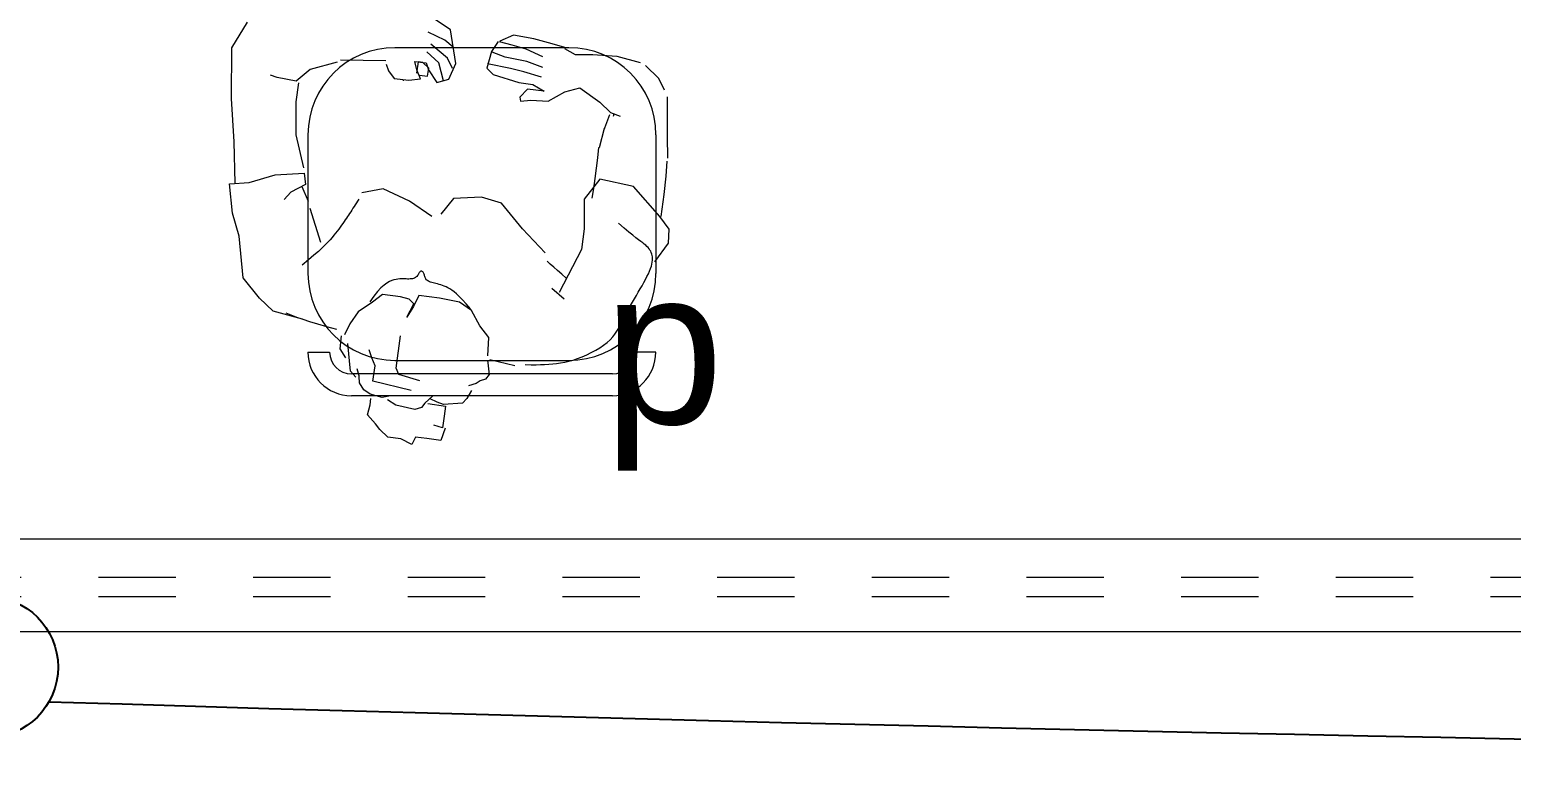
# Model space of a CAD drawing. Header units: metres. Extents: x -17 to 101, y 0 to 79.
# Drawn here: x 7.63 to 9.546, y 22.667 to 23.613 of the extents above; entities that cross this region are included whole.
import ezdxf

# ---------------------------------------------------------------- set-up
doc = ezdxf.new("R2010")
doc.units = ezdxf.units.M
doc.linetypes.add('CONTINUA', pattern=[0])
doc.linetypes.add('DASHED2', pattern=[0.375, 0.25, -0.125])
doc.layers.add('ALUMBRADO', color=1, linetype='Continuous', lineweight=30)
doc.layers.add('Cotas varias El', color=253, linetype='Continuous', lineweight=13)
doc.styles.get("Standard").update_dxf_attribs({"font": 'arial.ttf'})

msp = doc.modelspace()

# ---------------------------------------------------------------- linework, layer by layer
at = {"color": 7, "ltscale": 0.0005}
msp.add_circle((7.5751, 22.7884), 0.0913, dxfattribs=at)
at = {"layer": 'ALUMBRADO', "linetype": 'CONTINUA', "lineweight": 25}
msp.add_arc((12.5979, 181.0255), 158.359, 268.211237, 272.599244, dxfattribs=at)
at = {"layer": 'Cotas varias El'}
for p, q in [((8.1739, 23.6126, 0.0424), (8.1542, 23.6259, 0.0424)), ((7.891, 23.5893, 0.0424), (7.9114, 23.6222, 0.0424)), ((8.1667, 23.5992, 0.0424), (8.1449, 23.6096, 0.0424)), ((8.1808, 23.5689, 0.0424), (8.1739, 23.6126, 0.0424)), ((8.2555, 23.6054, 0.0424), (8.2375, 23.598, 0.0424)), ((8.2816, 23.6009, 0.0424), (8.2555, 23.6054, 0.0424)), ((7.8908, 23.5235, 0.0424), (7.891, 23.5893, 0.0424)), ((8.1701, 23.5757, 0.0424), (8.1486, 23.5941, 0.0424)), ((8.1771, 23.5902, 0.0424), (8.1667, 23.5992, 0.0424)), ((8.2269, 23.5846, 0.0424), (8.2209, 23.5627, 0.0424)), ((8.2357, 23.5974, 0.0424), (8.2269, 23.5846, 0.0424)), ((8.2538, 23.5927, 0.0424), (8.2374, 23.5971, 0.0424)), ((8.2718, 23.5874, 0.0424), (8.2538, 23.5927, 0.0424)), ((8.2932, 23.5775, 0.0424), (8.2718, 23.5874, 0.0424)), ((8.3051, 23.5945, 0.0424), (8.2816, 23.6009, 0.0424)), ((8.3215, 23.5895, 0.0424), (8.3051, 23.5945, 0.0424)), ((8.3214, 23.5885, 0.0424), (8.3351, 23.5807, 0.0424)), ((8.0275, 23.5708, 0.0424), (7.9923, 23.5614, 0.0424)), ((8.0315, 23.5739, 0.0424), (8.0901, 23.5729, 0.0424)), ((8.0908, 23.5682, 0.0424), (8.0939, 23.5593, 0.0424)), ((8.1277, 23.5717, 0.0424), (8.1423, 23.5698, 0.0424)), ((8.1305, 23.5608, 0.0424), (8.1277, 23.5717, 0.0424)), ((8.1319, 23.5712, 0.0424), (8.1299, 23.5564, 0.0424)), ((8.1381, 23.5703, 0.0424), (8.1319, 23.5712, 0.0424)), ((8.1457, 23.5629, 0.0424), (8.1381, 23.5703, 0.0424)), ((8.1423, 23.5698, 0.0424), (8.1454, 23.5607, 0.0424)), ((8.1587, 23.5697, 0.0424), (8.1433, 23.5842, 0.0424)), ((8.1646, 23.5466, 0.0424), (8.1587, 23.5697, 0.0424)), ((8.1766, 23.5623, 0.0424), (8.1701, 23.5757, 0.0424)), ((8.1715, 23.5488, 0.0424), (8.1808, 23.5689, 0.0424)), ((8.2515, 23.5626, 0.0424), (8.2217, 23.5686, 0.0424)), ((8.2447, 23.5771, 0.0424), (8.2277, 23.5836, 0.0424)), ((8.2727, 23.5714, 0.0424), (8.2447, 23.5771, 0.0424)), ((8.2931, 23.5636, 0.0424), (8.2727, 23.5714, 0.0424)), ((8.3351, 23.5807, 0.0424), (8.3578, 23.5807, 0.0424)), ((8.3578, 23.5807, 0.0424), (8.389, 23.5784, 0.0424)), ((8.389, 23.5784, 0.0424), (8.4193, 23.5702, 0.0424)), ((8.4433, 23.5497, 0.0424), (8.426, 23.5665, 0.0424)), ((7.9499, 23.551, 0.0424), (7.9413, 23.554, 0.0424)), ((7.9741, 23.546, 0.0424), (7.9499, 23.551, 0.0424)), ((7.9923, 23.5614, 0.0424), (7.9741, 23.546, 0.0424)), ((8.0939, 23.5593, 0.0424), (8.1012, 23.5497, 0.0424)), ((8.1012, 23.5497, 0.0424), (8.12, 23.5472, 0.0424)), ((8.12, 23.5472, 0.0424), (8.1352, 23.5493, 0.0424)), ((8.1352, 23.5493, 0.0424), (8.1305, 23.5608, 0.0424)), ((8.1338, 23.5539, 0.0424), (8.1442, 23.5525, 0.0424)), ((8.1442, 23.5525, 0.0424), (8.1457, 23.5629, 0.0424)), ((8.1454, 23.5607, 0.0424), (8.156, 23.5445, 0.0424)), ((8.156, 23.5445, 0.0424), (8.1715, 23.5488, 0.0424)), ((8.2209, 23.5627, 0.0424), (8.229, 23.5546, 0.0424)), ((8.229, 23.5546, 0.0424), (8.2621, 23.5444, 0.0424)), ((8.2687, 23.5581, 0.0424), (8.2515, 23.5626, 0.0424)), ((8.2914, 23.5512, 0.0424), (8.2687, 23.5581, 0.0424)), ((8.4505, 23.5346, 0.0424), (8.4433, 23.5497, 0.0424)), ((7.9773, 23.5438, 0.0424), (7.974, 23.5192, 0.0424)), ((8.2621, 23.5444, 0.0424), (8.2805, 23.5419, 0.0424)), ((8.2736, 23.5359, 0.0424), (8.2634, 23.5253, 0.0424)), ((8.2843, 23.5344, 0.0424), (8.2736, 23.5359, 0.0424)), ((8.2805, 23.5419, 0.0424), (8.295, 23.533, 0.0424)), ((8.295, 23.533, 0.0424), (8.2843, 23.5344, 0.0424)), ((8.3003, 23.5203, 0.0424), (8.3216, 23.5322, 0.0424)), ((8.3216, 23.5322, 0.0424), (8.341, 23.5375, 0.0424)), ((8.341, 23.5375, 0.0424), (8.3669, 23.5191, 0.0424)), ((7.894, 23.4678, 0.0424), (7.8908, 23.5235, 0.0424)), ((7.974, 23.5192, 0.0424), (7.9737, 23.4766, 0.0424)), ((8.2634, 23.5253, 0.0424), (8.2645, 23.5204, 0.0424)), ((8.2645, 23.5204, 0.0424), (8.2777, 23.5214, 0.0424)), ((8.2777, 23.5214, 0.0424), (8.3003, 23.5203, 0.0424)), ((8.3669, 23.5191, 0.0424), (8.3808, 23.5055, 0.0424)), ((8.4546, 23.4746, 0.0424), (8.4546, 23.5257, 0.0424)), ((8.3795, 23.5025, 0.0424), (8.3719, 23.482, 0.0424)), ((8.3808, 23.5055, 0.0424), (8.3932, 23.5007, 0.0424)), ((8.3848, 23.5007, 0.0424), (8.3853, 23.5037, 0.0424)), ((7.9737, 23.4766, 0.0424), (7.9839, 23.4342, 0.0424)), ((8.3727, 23.4849, 0.0424), (8.3659, 23.4597, 0.0424)), ((8.455, 23.4467, 0.0424), (8.4546, 23.4746, 0.0424)), ((7.8955, 23.4141, 0.0424), (7.894, 23.4678, 0.0424)), ((8.3651, 23.4605, 0.0424), (8.3638, 23.447, 0.0424)), ((8.3623, 23.4335, 0.0424), (8.3606, 23.4201, 0.0424)), ((8.3638, 23.447, 0.0424), (8.3623, 23.4335, 0.0424)), ((8.4535, 23.4428, 0.0424), (8.4521, 23.4233, 0.0424)), ((7.8883, 23.4133, 0.0424), (7.9136, 23.4152, 0.0424)), ((7.8922, 23.3754, 0.0424), (7.8883, 23.4133, 0.0424)), ((7.9136, 23.4152, 0.0424), (7.9471, 23.4249, 0.0424)), ((7.9471, 23.4249, 0.0424), (7.9846, 23.427, 0.0424)), ((7.9862, 23.4124, 0.0424), (7.9672, 23.4025, 0.0424)), ((7.9846, 23.427, 0.0424), (7.9862, 23.4124, 0.0424)), ((8.367, 23.4195, 0.0424), (8.3466, 23.3934, 0.0424)), ((8.3606, 23.4201, 0.0424), (8.3587, 23.4071, 0.0424)), ((8.4106, 23.4097, 0.0424), (8.367, 23.4195, 0.0424)), ((8.4521, 23.4233, 0.0424), (8.4496, 23.3997, 0.0424)), ((7.9672, 23.4025, 0.0424), (7.9587, 23.393, 0.0424)), ((7.9904, 23.3905, 0.0424), (7.9822, 23.4095, 0.0424)), ((8.0554, 23.3934, 0.0424), (8.0538, 23.3911, 0.0424)), ((8.0869, 23.4068, 0.0424), (8.0592, 23.4015, 0.0424)), ((8.1208, 23.3909, 0.0424), (8.0869, 23.4068, 0.0424)), ((8.1776, 23.3944, 0.0424), (8.1613, 23.3741, 0.0424)), ((8.2138, 23.3963, 0.0424), (8.1776, 23.3944, 0.0424)), ((8.2397, 23.3882, 0.0424), (8.2138, 23.3963, 0.0424)), ((8.3466, 23.3934, 0.0424), (8.3468, 23.3553, 0.0424)), ((8.3587, 23.4071, 0.0424), (8.3564, 23.3948, 0.0424)), ((8.4444, 23.3709, 0.0424), (8.4106, 23.4097, 0.0424)), ((8.4496, 23.3997, 0.0424), (8.446, 23.3712, 0.0424)), ((7.9005, 23.3458, 0.0424), (7.8922, 23.3754, 0.0424)), ((7.9921, 23.3819, 0.0424), (8.0056, 23.3378, 0.0424)), ((8.0434, 23.3751, 0.0424), (8.0421, 23.373, 0.0424)), ((8.0448, 23.3773, 0.0424), (8.0434, 23.3751, 0.0424)), ((8.0462, 23.3794, 0.0424), (8.0448, 23.3773, 0.0424)), ((8.0477, 23.3817, 0.0424), (8.0462, 23.3794, 0.0424)), ((8.0492, 23.384, 0.0424), (8.0477, 23.3817, 0.0424)), ((8.0507, 23.3863, 0.0424), (8.0492, 23.384, 0.0424)), ((8.0522, 23.3887, 0.0424), (8.0507, 23.3863, 0.0424)), ((8.0538, 23.3911, 0.0424), (8.0522, 23.3887, 0.0424)), ((8.1496, 23.3712, 0.0424), (8.1208, 23.3909, 0.0424)), ((8.2668, 23.3553, 0.0424), (8.2397, 23.3882, 0.0424)), ((8.0294, 23.3549, 0.0424), (8.0274, 23.3523, 0.0424)), ((8.0312, 23.3574, 0.0424), (8.0294, 23.3549, 0.0424)), ((8.033, 23.3598, 0.0424), (8.0312, 23.3574, 0.0424)), ((8.0347, 23.3622, 0.0424), (8.033, 23.3598, 0.0424)), ((8.0363, 23.3645, 0.0424), (8.0347, 23.3622, 0.0424)), ((8.0378, 23.3667, 0.0424), (8.0363, 23.3645, 0.0424)), ((8.0392, 23.3688, 0.0424), (8.0378, 23.3667, 0.0424)), ((8.0407, 23.3709, 0.0424), (8.0392, 23.3688, 0.0424)), ((8.0421, 23.373, 0.0424), (8.0407, 23.3709, 0.0424)), ((8.2964, 23.3242, 0.0424), (8.2668, 23.3553, 0.0424)), ((8.3468, 23.3553, 0.0424), (8.3431, 23.3283, 0.0424)), ((8.3983, 23.3561, 0.0424), (8.3911, 23.3623, 0.0424)), ((8.4044, 23.3509, 0.0424), (8.3983, 23.3561, 0.0424)), ((8.4568, 23.3548, 0.0424), (8.4444, 23.3709, 0.0424)), ((8.4559, 23.3366, 0.0424), (8.4568, 23.3548, 0.0424)), ((7.9056, 23.2916, 0.0424), (7.9005, 23.3458, 0.0424)), ((8.0152, 23.3379, 0.0424), (8.0118, 23.3344, 0.0424)), ((8.0181, 23.341, 0.0424), (8.0152, 23.3379, 0.0424)), ((8.0207, 23.344, 0.0424), (8.0181, 23.341, 0.0424)), ((8.023, 23.3469, 0.0424), (8.0207, 23.344, 0.0424)), ((8.0253, 23.3496, 0.0424), (8.023, 23.3469, 0.0424)), ((8.0274, 23.3523, 0.0424), (8.0253, 23.3496, 0.0424)), ((8.4095, 23.3468, 0.0424), (8.4044, 23.3509, 0.0424)), ((8.4137, 23.3435, 0.0424), (8.4095, 23.3468, 0.0424)), ((8.4171, 23.3409, 0.0424), (8.4137, 23.3435, 0.0424)), ((8.42, 23.3388, 0.0424), (8.4171, 23.3409, 0.0424)), ((8.4224, 23.3371, 0.0424), (8.42, 23.3388, 0.0424)), ((8.4244, 23.3355, 0.0424), (8.4224, 23.3371, 0.0424)), ((8.4263, 23.3339, 0.0424), (8.4244, 23.3355, 0.0424)), ((8.438, 23.3126, 0.0424), (8.4559, 23.3366, 0.0424)), ((7.9972, 23.3209, 0.0424), (7.9903, 23.315, 0.0424)), ((8.003, 23.326, 0.0424), (7.9972, 23.3209, 0.0424)), ((8.0078, 23.3304, 0.0424), (8.003, 23.326, 0.0424)), ((8.0118, 23.3344, 0.0424), (8.0078, 23.3304, 0.0424)), ((8.3431, 23.3283, 0.0424), (8.3145, 23.273, 0.0424)), ((8.4279, 23.3324, 0.0424), (8.4263, 23.3339, 0.0424)), ((8.4294, 23.3308, 0.0424), (8.4279, 23.3324, 0.0424)), ((8.4307, 23.3293, 0.0424), (8.4294, 23.3308, 0.0424)), ((8.4318, 23.3277, 0.0424), (8.4307, 23.3293, 0.0424)), ((8.4327, 23.3261, 0.0424), (8.4318, 23.3277, 0.0424)), ((8.4335, 23.3244, 0.0424), (8.4327, 23.3261, 0.0424)), ((8.4342, 23.3226, 0.0424), (8.4335, 23.3244, 0.0424)), ((8.4346, 23.3208, 0.0424), (8.4342, 23.3226, 0.0424)), ((8.435, 23.3188, 0.0424), (8.4346, 23.3208, 0.0424)), ((8.4351, 23.3168, 0.0424), (8.435, 23.3188, 0.0424)), ((8.4351, 23.3146, 0.0424), (8.4351, 23.3168, 0.0424)), ((7.9903, 23.315, 0.0424), (7.9821, 23.3082, 0.0424)), ((8.1331, 23.2978, 0.0424), (8.1326, 23.2968, 0.0424)), ((8.1337, 23.2987, 0.0424), (8.1331, 23.2978, 0.0424)), ((8.1342, 23.2994, 0.0424), (8.1337, 23.2987, 0.0424)), ((8.1348, 23.3, 0.0424), (8.1342, 23.2994, 0.0424)), ((8.1354, 23.3003, 0.0424), (8.1348, 23.3, 0.0424)), ((8.136, 23.3004, 0.0424), (8.1354, 23.3003, 0.0424)), ((8.1367, 23.3003, 0.0424), (8.136, 23.3004, 0.0424)), ((8.1373, 23.3, 0.0424), (8.1367, 23.3003, 0.0424)), ((8.1379, 23.2996, 0.0424), (8.1373, 23.3, 0.0424)), ((8.1385, 23.299, 0.0424), (8.1379, 23.2996, 0.0424)), ((8.139, 23.2982, 0.0424), (8.1385, 23.299, 0.0424)), ((8.1395, 23.2974, 0.0424), (8.139, 23.2982, 0.0424)), ((8.1398, 23.2965, 0.0424), (8.1395, 23.2974, 0.0424)), ((8.3028, 23.3095, 0.0424), (8.2988, 23.3132, 0.0424)), ((8.3073, 23.3056, 0.0424), (8.3028, 23.3095, 0.0424)), ((8.3122, 23.3013, 0.0424), (8.3073, 23.3056, 0.0424)), ((8.3176, 23.2966, 0.0424), (8.3122, 23.3013, 0.0424)), ((8.4279, 23.2935, 0.0424), (8.4297, 23.2971, 0.0424)), ((8.4297, 23.2971, 0.0424), (8.4313, 23.3006, 0.0424)), ((8.4313, 23.3006, 0.0424), (8.4326, 23.3038, 0.0424)), ((8.4326, 23.3038, 0.0424), (8.4336, 23.3068, 0.0424)), ((8.4336, 23.3068, 0.0424), (8.4343, 23.3096, 0.0424)), ((8.4343, 23.3096, 0.0424), (8.4348, 23.3122, 0.0424)), ((8.4348, 23.3122, 0.0424), (8.4351, 23.3146, 0.0424)), ((7.9271, 23.2655, 0.0424), (7.9056, 23.2916, 0.0424)), ((8.0839, 23.2787, 0.0424), (8.0795, 23.274, 0.0424)), ((8.0879, 23.2823, 0.0424), (8.0839, 23.2787, 0.0424)), ((8.0915, 23.285, 0.0424), (8.0879, 23.2823, 0.0424)), ((8.0948, 23.2869, 0.0424), (8.0915, 23.285, 0.0424)), ((8.0979, 23.2882, 0.0424), (8.0948, 23.2869, 0.0424)), ((8.1007, 23.2891, 0.0424), (8.0979, 23.2882, 0.0424)), ((8.1034, 23.2897, 0.0424), (8.1007, 23.2891, 0.0424)), ((8.1059, 23.2901, 0.0424), (8.1034, 23.2897, 0.0424)), ((8.1082, 23.2903, 0.0424), (8.1059, 23.2901, 0.0424)), ((8.1105, 23.2904, 0.0424), (8.1082, 23.2903, 0.0424)), ((8.1126, 23.2904, 0.0424), (8.1105, 23.2904, 0.0424)), ((8.1146, 23.2903, 0.0424), (8.1126, 23.2904, 0.0424)), ((8.1165, 23.2903, 0.0424), (8.1146, 23.2903, 0.0424)), ((8.1183, 23.2902, 0.0424), (8.1165, 23.2903, 0.0424)), ((8.12, 23.2902, 0.0424), (8.1183, 23.2902, 0.0424)), ((8.1217, 23.2903, 0.0424), (8.12, 23.2902, 0.0424)), ((8.1233, 23.2904, 0.0424), (8.1217, 23.2903, 0.0424)), ((8.1248, 23.2907, 0.0424), (8.1233, 23.2904, 0.0424)), ((8.1262, 23.291, 0.0424), (8.1248, 23.2907, 0.0424)), ((8.1274, 23.2915, 0.0424), (8.1262, 23.291, 0.0424)), ((8.1286, 23.2921, 0.0424), (8.1274, 23.2915, 0.0424)), ((8.1296, 23.2929, 0.0424), (8.1286, 23.2921, 0.0424)), ((8.1305, 23.2937, 0.0424), (8.1296, 23.2929, 0.0424)), ((8.1313, 23.2947, 0.0424), (8.1305, 23.2937, 0.0424)), ((8.1319, 23.2958, 0.0424), (8.1313, 23.2947, 0.0424)), ((8.1326, 23.2968, 0.0424), (8.1319, 23.2958, 0.0424)), ((8.1401, 23.2954, 0.0424), (8.1398, 23.2965, 0.0424)), ((8.1404, 23.2944, 0.0424), (8.1401, 23.2954, 0.0424)), ((8.1407, 23.2933, 0.0424), (8.1404, 23.2944, 0.0424)), ((8.141, 23.2923, 0.0424), (8.1407, 23.2933, 0.0424)), ((8.1414, 23.2913, 0.0424), (8.141, 23.2923, 0.0424)), ((8.1419, 23.2903, 0.0424), (8.1414, 23.2913, 0.0424)), ((8.1426, 23.2894, 0.0424), (8.1419, 23.2903, 0.0424)), ((8.1434, 23.2886, 0.0424), (8.1426, 23.2894, 0.0424)), ((8.1444, 23.2879, 0.0424), (8.1434, 23.2886, 0.0424)), ((8.1455, 23.2873, 0.0424), (8.1444, 23.2879, 0.0424)), ((8.1468, 23.2868, 0.0424), (8.1455, 23.2873, 0.0424)), ((8.1482, 23.2863, 0.0424), (8.1468, 23.2868, 0.0424)), ((8.1498, 23.2858, 0.0424), (8.1482, 23.2863, 0.0424)), ((8.1514, 23.2853, 0.0424), (8.1498, 23.2858, 0.0424)), ((8.1532, 23.2849, 0.0424), (8.1514, 23.2853, 0.0424)), ((8.1551, 23.2844, 0.0424), (8.1532, 23.2849, 0.0424)), ((8.1571, 23.2839, 0.0424), (8.1551, 23.2844, 0.0424)), ((8.1591, 23.2833, 0.0424), (8.1571, 23.2839, 0.0424)), ((8.1613, 23.2827, 0.0424), (8.1591, 23.2833, 0.0424)), ((8.1635, 23.2819, 0.0424), (8.1613, 23.2827, 0.0424)), ((8.1658, 23.2811, 0.0424), (8.1635, 23.2819, 0.0424)), ((8.1681, 23.2801, 0.0424), (8.1658, 23.2811, 0.0424)), ((8.1705, 23.2789, 0.0424), (8.1681, 23.2801, 0.0424)), ((8.1729, 23.2776, 0.0424), (8.1705, 23.2789, 0.0424)), ((8.321, 23.2643, 0.0424), (8.3048, 23.2782, 0.0424)), ((8.3235, 23.2915, 0.0424), (8.3176, 23.2966, 0.0424)), ((8.4191, 23.2774, 0.0424), (8.4215, 23.2816, 0.0424)), ((8.4215, 23.2816, 0.0424), (8.4238, 23.2856, 0.0424)), ((8.4238, 23.2856, 0.0424), (8.4259, 23.2896, 0.0424)), ((8.4259, 23.2896, 0.0424), (8.4279, 23.2935, 0.0424)), ((7.9444, 23.2489, 0.0424), (7.9271, 23.2655, 0.0424)), ((8.0728, 23.2603, 0.0424), (8.0543, 23.2478, 0.0424)), ((8.0748, 23.2681, 0.0424), (8.0695, 23.2608, 0.0424)), ((8.0859, 23.2704, 0.0424), (8.0728, 23.2603, 0.0424)), ((8.0795, 23.274, 0.0424), (8.0748, 23.2681, 0.0424)), ((8.1093, 23.2673, 0.0424), (8.0859, 23.2704, 0.0424)), ((8.1206, 23.264, 0.0424), (8.1093, 23.2673, 0.0424)), ((8.1265, 23.2581, 0.0424), (8.1206, 23.264, 0.0424)), ((8.1331, 23.269, 0.0424), (8.1261, 23.2548, 0.0424)), ((8.1595, 23.2655, 0.0424), (8.1331, 23.269, 0.0424)), ((8.1857, 23.2602, 0.0424), (8.1595, 23.2655, 0.0424)), ((8.1755, 23.2759, 0.0424), (8.1729, 23.2776, 0.0424)), ((8.1784, 23.2738, 0.0424), (8.1755, 23.2759, 0.0424)), ((8.1815, 23.2711, 0.0424), (8.1784, 23.2738, 0.0424)), ((8.1852, 23.2677, 0.0424), (8.1815, 23.2711, 0.0424)), ((8.1893, 23.2633, 0.0424), (8.1852, 23.2677, 0.0424)), ((8.2011, 23.2496, 0.0424), (8.1857, 23.2602, 0.0424)), ((8.1941, 23.258, 0.0424), (8.1893, 23.2633, 0.0424)), ((8.4068, 23.2559, 0.0424), (8.4093, 23.2602, 0.0424)), ((8.4093, 23.2602, 0.0424), (8.4117, 23.2645, 0.0424)), ((8.4117, 23.2645, 0.0424), (8.4142, 23.2688, 0.0424)), ((8.4142, 23.2688, 0.0424), (8.4167, 23.2731, 0.0424)), ((8.4167, 23.2731, 0.0424), (8.4191, 23.2774, 0.0424)), ((7.9823, 23.2384, 0.0424), (7.9444, 23.2489, 0.0424)), ((7.968, 23.2434, 0.0424), (7.9614, 23.2462, 0.0424)), ((7.9752, 23.2406, 0.0424), (7.968, 23.2434, 0.0424)), ((7.9832, 23.2377, 0.0424), (7.9752, 23.2406, 0.0424)), ((8.0543, 23.2478, 0.0424), (8.0437, 23.2323, 0.0424)), ((8.1175, 23.2409, 0.0424), (8.1265, 23.2581, 0.0424)), ((8.1261, 23.2548, 0.0424), (8.1175, 23.2409, 0.0424)), ((8.1997, 23.2515, 0.0424), (8.1941, 23.258, 0.0424)), ((8.2119, 23.2297, 0.0424), (8.2011, 23.2496, 0.0424)), ((8.3976, 23.2389, 0.0424), (8.3998, 23.2431, 0.0424)), ((8.3998, 23.2431, 0.0424), (8.4021, 23.2473, 0.0424)), ((8.4021, 23.2473, 0.0424), (8.4044, 23.2516, 0.0424)), ((8.4044, 23.2516, 0.0424), (8.4068, 23.2559, 0.0424)), ((7.9921, 23.2348, 0.0424), (7.9832, 23.2377, 0.0424)), ((8.0023, 23.2318, 0.0424), (7.9921, 23.2348, 0.0424)), ((8.0138, 23.2286, 0.0424), (8.0023, 23.2318, 0.0424)), ((8.0271, 23.2251, 0.0424), (8.0138, 23.2286, 0.0424)), ((8.0437, 23.2323, 0.0424), (8.0367, 23.218, 0.0424)), ((8.2235, 23.2146, 0.0424), (8.2119, 23.2297, 0.0424)), ((8.3865, 23.2191, 0.0424), (8.3891, 23.2229, 0.0424)), ((8.3891, 23.2229, 0.0424), (8.3914, 23.2268, 0.0424)), ((8.3914, 23.2268, 0.0424), (8.3935, 23.2308, 0.0424)), ((8.3935, 23.2308, 0.0424), (8.3956, 23.2348, 0.0424)), ((8.3956, 23.2348, 0.0424), (8.3976, 23.2389, 0.0424)), ((8.0313, 23.1998, 0.0424), (8.0328, 23.2168, 0.0424)), ((8.0446, 23.171, 0.0424), (8.0411, 23.2068, 0.0424)), ((8.1035, 23.175, 0.0424), (8.1092, 23.217, 0.0424)), ((8.222, 23.1911, 0.0424), (8.2235, 23.2146, 0.0424)), ((8.3669, 23.2013, 0.0424), (8.3719, 23.2047, 0.0424)), ((8.3719, 23.2047, 0.0424), (8.3764, 23.2082, 0.0424)), ((8.3764, 23.2082, 0.0424), (8.3803, 23.2117, 0.0424)), ((8.3803, 23.2117, 0.0424), (8.3836, 23.2154, 0.0424)), ((8.3836, 23.2154, 0.0424), (8.3865, 23.2191, 0.0424)), ((8.0385, 23.1883, 0.0424), (8.0313, 23.1998, 0.0424)), ((8.0723, 23.1884, 0.0424), (8.0687, 23.1986, 0.0424)), ((8.0763, 23.1781, 0.0424), (8.0723, 23.1884, 0.0424)), ((8.2219, 23.1853, 0.0424), (8.224, 23.1669, 0.0424)), ((8.2572, 23.178, 0.0424), (8.2246, 23.1858, 0.0424)), ((8.3163, 23.1817, 0.0424), (8.3215, 23.1827, 0.0424)), ((8.3215, 23.1827, 0.0424), (8.3268, 23.1839, 0.0424)), ((8.3268, 23.1839, 0.0424), (8.3324, 23.1855, 0.0424)), ((8.3324, 23.1855, 0.0424), (8.3382, 23.1875, 0.0424)), ((8.3382, 23.1875, 0.0424), (8.3441, 23.1897, 0.0424)), ((8.3441, 23.1897, 0.0424), (8.35, 23.1923, 0.0424)), ((8.35, 23.1923, 0.0424), (8.3559, 23.1951, 0.0424)), ((8.3559, 23.1951, 0.0424), (8.3616, 23.1981, 0.0424)), ((8.3616, 23.1981, 0.0424), (8.3669, 23.2013, 0.0424)), ((8.0516, 23.1634, 0.0424), (8.0446, 23.171, 0.0424)), ((8.0557, 23.1651, 0.0424), (8.0531, 23.1743, 0.0424)), ((8.0556, 23.1643, 0.0424), (8.0557, 23.1651, 0.0424)), ((8.056, 23.1561, 0.0424), (8.0556, 23.1643, 0.0424)), ((8.0736, 23.1582, 0.0424), (8.0763, 23.1781, 0.0424)), ((8.107, 23.167, 0.0424), (8.1035, 23.175, 0.0424)), ((8.1343, 23.1588, 0.0424), (8.107, 23.167, 0.0424)), ((8.224, 23.1669, 0.0424), (8.2193, 23.1609, 0.0424)), ((8.2706, 23.1797, 0.0424), (8.2781, 23.1795, 0.0424)), ((8.2781, 23.1795, 0.0424), (8.2845, 23.1795, 0.0424)), ((8.2845, 23.1795, 0.0424), (8.2902, 23.1796, 0.0424)), ((8.2902, 23.1796, 0.0424), (8.2956, 23.1797, 0.0424)), ((8.2956, 23.1797, 0.0424), (8.3009, 23.18, 0.0424)), ((8.3009, 23.18, 0.0424), (8.306, 23.1804, 0.0424)), ((8.306, 23.1804, 0.0424), (8.3111, 23.1809, 0.0424)), ((8.3111, 23.1809, 0.0424), (8.3163, 23.1817, 0.0424)), ((8.0617, 23.147, 0.0424), (8.056, 23.1561, 0.0424)), ((8.0698, 23.1415, 0.0424), (8.0617, 23.147, 0.0424)), ((8.123, 23.1462, 0.0424), (8.0736, 23.1582, 0.0424)), ((8.2008, 23.1462, 0.0424), (8.1948, 23.1356, 0.0424)), ((8.207, 23.1551, 0.0424), (8.197, 23.152, 0.0424)), ((8.2122, 23.1588, 0.0424), (8.207, 23.1551, 0.0424)), ((8.2193, 23.1609, 0.0424), (8.2122, 23.1588, 0.0424)), ((8.0664, 23.1145, 0.0424), (8.0699, 23.1276, 0.0424)), ((8.0857, 23.1371, 0.0424), (8.0698, 23.1415, 0.0424)), ((8.0699, 23.1276, 0.0424), (8.071, 23.1358, 0.0424)), ((8.0963, 23.1393, 0.0424), (8.0857, 23.1371, 0.0424)), ((8.1031, 23.1272, 0.0424), (8.0922, 23.134, 0.0424)), ((8.1277, 23.1217, 0.0424), (8.1031, 23.1272, 0.0424)), ((8.1407, 23.1296, 0.0424), (8.1365, 23.1241, 0.0424)), ((8.1512, 23.1393, 0.0424), (8.1407, 23.1296, 0.0424)), ((8.1444, 23.1292, 0.0424), (8.1675, 23.126, 0.0424)), ((8.1566, 23.1311, 0.0424), (8.1476, 23.1354, 0.0424)), ((8.1646, 23.1278, 0.0424), (8.1566, 23.1311, 0.0424)), ((8.1894, 23.1297, 0.0424), (8.1646, 23.1278, 0.0424)), ((8.1675, 23.126, 0.0424), (8.1657, 23.1129, 0.0424)), ((8.1948, 23.1356, 0.0424), (8.1894, 23.1297, 0.0424)), ((8.0769, 23.103, 0.0424), (8.0664, 23.1145, 0.0424)), ((8.1365, 23.1241, 0.0424), (8.1277, 23.1217, 0.0424)), ((8.1657, 23.1129, 0.0424), (8.1637, 23.0979, 0.0424)), ((8.0826, 23.0955, 0.0424), (8.0769, 23.103, 0.0424)), ((8.093, 23.0857, 0.0424), (8.0826, 23.0955, 0.0424)), ((8.1637, 23.0979, 0.0424), (8.1523, 23.1011, 0.0424)), ((8.167, 23.0975, 0.0424), (8.1614, 23.0814, 0.0424)), ((8.1095, 23.0835, 0.0424), (8.093, 23.0857, 0.0424)), ((8.1237, 23.0764, 0.0424), (8.1095, 23.0835, 0.0424)), ((8.1284, 23.0859, 0.0424), (8.1237, 23.0764, 0.0424)), ((8.1433, 23.0839, 0.0424), (8.1284, 23.0859, 0.0424)), ((8.1614, 23.0814, 0.0424), (8.1433, 23.0839, 0.0424))]:
    msp.add_line(p, q, dxfattribs=at)
at = {"layer": 'Cotas varias El', "linetype": 'ByBlock'}
for p, q in [((8.327, 23.5894, 0.0424), (8.102, 23.5894, 0.0424)), ((7.9895, 23.4769, 0.0424), (7.9895, 23.2976, 0.0424)), ((8.4395, 23.4769, 0.0424), (8.4395, 23.2976, 0.0424)), ((7.9895, 23.1956, 0.0424), (8.0176, 23.1956, 0.0424)), ((8.102, 23.1851, 0.0424), (8.327, 23.1851, 0.0424)), ((8.4395, 23.1956, 0.0424), (8.4113, 23.1956, 0.0424)), ((8.3832, 23.1675, 0.0424), (8.0457, 23.1675, 0.0424)), ((8.3832, 23.1394, 0.0424), (8.0457, 23.1394, 0.0424))]:
    msp.add_line(p, q, dxfattribs=at)
at = {"layer": 'Cotas varias El', "linetype": 'Continuous'}
for p, q in [((9.7217, 22.9539), (7.1186, 22.9539)), ((9.7217, 22.8339), (7.1186, 22.8339))]:
    msp.add_line(p, q, dxfattribs=at)
at = {"layer": 'Cotas varias El', "linetype": 'DASHED2', "ltscale": 0.3}
for p, q in [((7.1186, 22.9047), (9.7217, 22.9047)), ((7.1186, 22.8797), (9.7217, 22.8797))]:
    msp.add_line(p, q, dxfattribs=at)
at = {"layer": 'Cotas varias El'}
msp.add_lwpolyline([(9.8577, 26.4139), (9.8417, 24.7089), (9.7217, 24.7089), (9.7217, 22.9539), (8.1186, 22.9539), (8.1186, 22.9539), (7.1186, 22.9539), (7.1186, 23.0839), (7.1186, 23.0839), (7.1186, 23.1839), (6.6686, 23.1839), (6.6686, 26.4139), (9.8577, 26.4139)], dxfattribs=at)
at = {"layer": 'Cotas varias El', "elevation": 0.0424}
msp.add_lwpolyline([(8.1129, 23.5481), (8.1127, 23.5466)], dxfattribs=at)
at = {"layer": 'Cotas varias El', "linetype": 'ByBlock'}
for centre, radius, start, end in [((8.102, 23.4769, 0.0424), 0.1125, 90, 180), ((8.327, 23.4769, 0.0424), 0.1125, 0, 90), ((8.102, 23.2976, 0.0424), 0.1125, 180, 270), ((8.327, 23.2976, 0.0424), 0.1125, 270, 0), ((8.0457, 23.1956, 0.0424), 0.0562, 180, 270), ((8.0457, 23.1956, 0.0424), 0.0281, 180, 270), ((8.3832, 23.1956, 0.0424), 0.0562, 270, 0), ((8.3832, 23.1956, 0.0424), 0.0281, 270, 0)]:
    msp.add_arc(centre, radius, start, end, dxfattribs=at)

# ---------------------------------------------------------------- texts
at = {"layer": 'ALUMBRADO', "color": 102, "lineweight": 25}
msp.add_text('p', height=0.2, rotation=0.0215, dxfattribs=at).set_placement((8.3716, 23.1029, 6632.0928))

doc.saveas('drawing.dxf')
